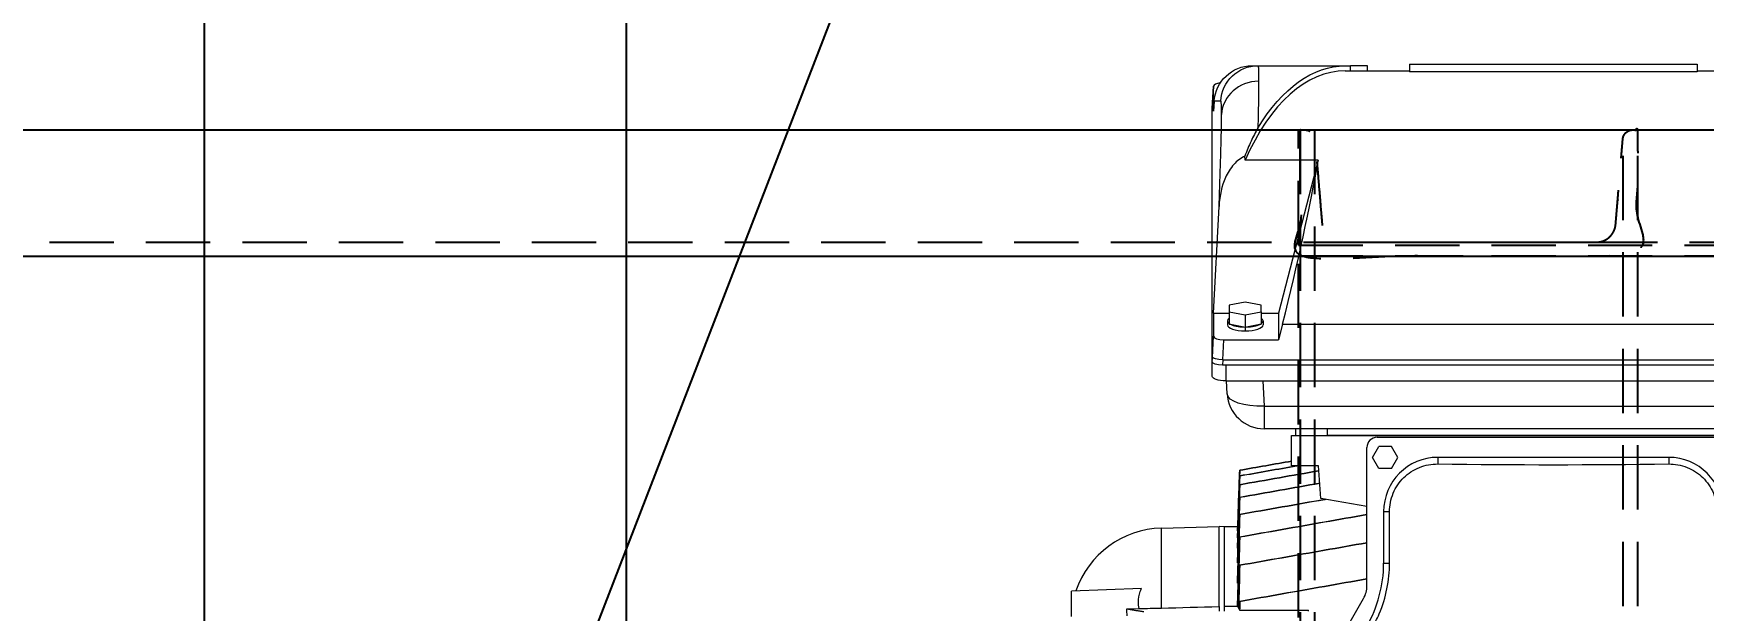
# Model space of a CAD drawing. Header units: millimetres. Extents: x -2122 to 22797, y 3569 to 89276.
# Drawn here: x 363 to 1352, y 82982 to 83323 of the extents above; entities that cross this region are included whole.
import ezdxf

# ---------------------------------------------------------------- set-up
doc = ezdxf.new("R2010")
doc.units = ezdxf.units.MM
doc.header["$LTSCALE"] = 20
doc.linetypes.add('CENTER', pattern=[2, 1.25, -0.25, 0.25, -0.25])
doc.linetypes.add('HIDDEN', pattern=[9.525, 6.35, -3.175])
for name, color, linetype in [('IA-DIM', 7, 'Continuous'), ('IA-EJES', 4, 'CENTER'), ('IA-ESTRUCTURAS', 2, 'Continuous'), ('IA-SEGM', 1, 'HIDDEN'), ('IA-TEXT', 2, 'Continuous')]:
    doc.layers.add(name, color=color, linetype=linetype)
doc.layers.add('IA-TRAZ', color=8, linetype='Continuous', lineweight=5)
doc.styles.add('ING-AMB', font='romans.shx', dxfattribs={"width": 0.75, "oblique": 15})
doc.dimstyles.new('ING-AMB 16', dxfattribs={"dimscale": 16, "dimtxt": 3, "dimasz": 2.5, "dimexe": 1, "dimexo": 1, "dimgap": 1, "dimtad": 1, "dimdec": 0, "dimzin": 0, "dimdsep": 46, "dimtxsty": 'ING-AMB', "dimcen": 0.1, "dimclrd": 7, "dimclre": 7, "dimclrt": 2, "dimadec": 0, "dimazin": 0, "dimtfac": 1, "dimtdec": 0, "dimtmove": 0, "dimatfit": 0, "dimfxl": 1.25, "dimtfill": 1, "dimtolj": 1, "dimtzin": 0, "dimarcsym": 1})
doc.dimstyles.new('ING-AMB 20', dxfattribs={"dimscale": 20, "dimtxt": 3, "dimasz": 2.5, "dimexe": 1, "dimexo": 1, "dimgap": 1, "dimtad": 1, "dimdec": 0, "dimzin": 0, "dimdsep": 46, "dimtxsty": 'ING-AMB', "dimcen": 0.1, "dimclrd": 7, "dimclre": 7, "dimclrt": 2, "dimadec": 0, "dimazin": 0, "dimtfac": 1, "dimtdec": 0, "dimtmove": 0, "dimatfit": 0, "dimfxl": 1.25, "dimtolj": 1, "dimtzin": 0, "dimarcsym": 1})

# ---------------------------------------------------------------- blocks, each defined once
blk = doc.blocks.new('A$C9f9da7af')
at = {"color": 0, "linetype": 'Continuous', "lineweight": 0}
for p, q in [((-2684.47, -3049.08), (-2684.47, -2657.46)), ((-2681.19, -2657.28), (-2681.19, -3049.26)), ((-2671.89, -3047.27), (-2671.89, -2659.27)), ((-2657.01, -3024.52), (-2657.01, -2682.02)), ((-2643.61, -2682.02), (-2643.61, -3024.52)), ((-2705.6, -3013.66), (-2705.6, -2692.88)), ((-2639.61, -3008.27), (-2639.61, -2698.27)), ((-2639.61, -2719.27), (-2639.61, -2987.27)), ((-2855.6, -2768.07), (-2855.6, -2730.02)), ((-2638.51, -2957.67), (-2638.51, -2748.87)), ((-2859.6, -2768.07), (-2855.07, -2768.07)), ((-2859.6, -2938.47), (-2859.6, -2768.07)), ((-2855.07, -2768.07), (-2855.07, -2938.47)), ((-2626.62, -2784.87), (-2622.72, -2784.87)), ((-2626.62, -2784.87), (-2626.62, -2921.67)), ((-2626.62, -2921.67), (-2622.72, -2921.67)), ((-2859.6, -2938.47), (-2855.07, -2938.47)), ((-2855.6, -2976.52), (-2855.6, -2938.47)), ((-2626.61, -2945.37), (-2633.11, -2949.12)), ((-2620.11, -2949.12), (-2626.61, -2945.37)), ((-2633.11, -2949.12), (-2633.11, -2956.62)), ((-2626.61, -2960.38), (-2633.11, -2956.62)), ((-2620.11, -2956.62), (-2626.61, -2960.38)), ((-2620.11, -2949.12), (-2620.11, -2956.62)), ((-2563.89, -2950.3), (-2594.51, -2950.3)), ((-2594.51, -2953.79), (-2594.51, -2950.3)), ((-2594.51, -2953.79), (-2563.89, -2953.79)), ((-2563.89, -2953.79), (-2563.89, -2950.3)), ((-2855.6, -2963.27), (-2858.6, -2963.27)), ((-2858.6, -2963.27), (-2858.6, -2973.38)), ((-2550.53, -2963.67), (-2632.51, -2963.67)), ((-2597.56, -2963.77), (-2602.34, -2990.92)), ((-2548.8, -2963.77), (-2597.56, -2963.77)), ((-2447.61, -3020.77), (-2543.06, -2965.66)), ((-2451.09, -3018.76), (-2543.03, -2965.68)), ((-2855.6, -2973.38), (-2858.6, -2973.38)), ((-2858.6, -2976.52), (-2858.6, -2973.38)), ((-2858.6, -3028.24), (-2858.6, -2976.52)), ((-2643.61, -2987.27), (-2639.61, -2987.27)), ((-2802.66, -2992.49), (-2802.66, -3035.83)), ((-2802.66, -2992.49), (-2712.09, -3016.02)), ((-2602.34, -2990.92), (-2621.61, -2992.27)), ((-2621.61, -2992.27), (-2621.61, -3008.27)), ((-2639.61, -3005.77), (-2643.61, -3005.77)), ((-2535.55, -2998.27), (-2536.18, -2998.27)), ((-2536.18, -3039.1), (-2536.18, -2998.27)), ((-2712.09, -3016.02), (-2696.24, -3016.02)), ((-2712.09, -3026.27), (-2712.09, -3016.02)), ((-2705.6, -3013.66), (-2696.24, -3016.02)), ((-2696.24, -3048.6), (-2696.24, -3016.02)), ((-2621.61, -3008.27), (-2639.61, -3008.27)), ((-2716.7, -3026.27), (-2718.57, -3035.77)), ((-2712.94, -3026.27), (-2716.7, -3026.27)), ((-2712.94, -3026.27), (-2705.61, -3026.27)), ((-2711.07, -3035.77), (-2712.94, -3026.27)), ((-2707.49, -3025.22), (-2705.14, -3025.22)), ((-2705.46, -3027.05), (-2705.61, -3026.27)), ((-2703.89, -3034.99), (-2705.46, -3027.05)), ((-2671.89, -3025.36), (-2657.01, -3024.52)), ((-2657.01, -3024.52), (-2643.61, -3024.52)), ((-2858.6, -3031.89), (-2858.6, -3028.24)), ((-2802.66, -3035.83), (-2805.13, -3035.94)), ((-2718.57, -3035.77), (-2716.7, -3045.27)), ((-2712.94, -3045.27), (-2711.07, -3035.77)), ((-2711.07, -3035.77), (-2703.74, -3035.77)), ((-2705.46, -3044.49), (-2703.89, -3036.55)), ((-2703.74, -3035.77), (-2703.89, -3034.99)), ((-2703.89, -3036.55), (-2703.74, -3035.77)), ((-2703.74, -3035.77), (-2701.53, -3035.77)), ((-2716.7, -3045.27), (-2712.94, -3045.27)), ((-2712.94, -3045.27), (-2705.61, -3045.27)), ((-2712.09, -3054.5), (-2712.09, -3045.27)), ((-2707.49, -3046.32), (-2705.14, -3046.32)), ((-2705.61, -3045.27), (-2705.46, -3044.49)), ((-2681.19, -3047.27), (-2671.89, -3047.27)), ((-2664.36, -3046.48), (-2671.89, -3046.91)), ((-2585.61, -3048.27), (-2585.61, -3040.21)), ((-2583.07, -3040.27), (-2583.94, -3040.27)), ((-2583.07, -3040.27), (-2583.07, -3040.18)), ((-2579.03, -3040.27), (-2580.52, -3040.27)), ((-2579.03, -3040.27), (-2579.03, -3040.13)), ((-2572.87, -3040.27), (-2575.01, -3040.27)), ((-2572.87, -3040.27), (-2572.87, -3040.08)), ((-2564.11, -3040.27), (-2567, -3040.27)), ((-2564.11, -3040.27), (-2564.11, -3040.01)), ((-2552.19, -3040.27), (-2555.98, -3040.27)), ((-2552.19, -3040.27), (-2552.19, -3039.93)), ((-2538.26, -3040.27), (-2541.24, -3040.27)), ((-2538.26, -3040.27), (-2538.26, -3048.27)), ((-2538.16, -3040.22), (-2538.16, -3039.82)), ((-2537.2, -3039.71), (-2537.2, -3039.24)), ((-2833.22, -3055.26), (-2846.58, -3054.5)), ((-2831.67, -3054.5), (-2846.54, -3054.5)), ((-2846.54, -3054.5), (-2833.18, -3055.26)), ((-2837.68, -3050.21), (-2837.68, -3054.13)), ((-2837.68, -3054.13), (-2831.67, -3054.5)), ((-2832.56, -3055.26), (-2833.18, -3055.26)), ((-2683.86, -3055.26), (-2832.56, -3055.26)), ((-2684.02, -3055.27), (-2832.4, -3055.27)), ((-2712.09, -3054.5), (-2775.32, -3051.28)), ((-2712.09, -3054.5), (-2698.38, -3054.5)), ((-2685.71, -3055.12), (-2698.38, -3054.5)), ((-2696.24, -3048.6), (-2684.47, -3049.18)), ((-2683.24, -3055.26), (-2685.71, -3055.12)), ((-2684.47, -3049.08), (-2681.19, -3049.26)), ((-2674.63, -3055.27), (-2684.02, -3055.27)), ((-2683.24, -3055.26), (-2683.86, -3055.26)), ((-2585.61, -3048.27), (-2538.26, -3048.27)), ((-2585.45, -3048.27), (-2585.61, -3051.27)), ((-2538.26, -3051.27), (-2585.61, -3051.27)), ((-2584.71, -3085.46), (-2585.61, -3051.27)), ((-2538.26, -3048.27), (-2535.55, -3048.27)), ((-2538.26, -3051.27), (-2535.55, -3051.27)), ((-2537.38, -3085.46), (-2584.71, -3085.46)), ((-2548.92, -3097.29), (-2547.44, -3138.72)), ((-2536.96, -3105.88), (-2537.15, -3098.67)), ((-2532.44, -3138.72), (-2547.44, -3138.72))]:
    blk.add_line(p, q, dxfattribs=at)
for centre, radius, start, end in [((-2594.51, -2784.87), 32.12, 90, 180), ((-2594.51, -2921.67), 32.12, 180, 270), ((-2632.51, -2957.67), 6, 180, 270), ((-2563.89, -3028.53), 74.74, 60, 90), ((-2550.53, -2978.67), 15, 60, 90), ((-2665.61, -3024.52), 22, 273.25409, 0), ((-2529.73, -3084.02), 55, 181.5, 251.11085)]:
    blk.add_arc(centre, radius, start, end, dxfattribs=at)
for centre, major_axis, ratio, start_param, end_param in [((-2798.63, -2853.27), (0, 1000), 0.176327, -1.63925, -1.502343), ((-2705.6, -2976.52), (150, 0), 0.518632, -3.141593, -2.274586), ((-2705.6, -3027.41), (149.96, -38.06), 0.086139, 1.592654, 2.296444), ((-2707.49, -3035.77), (0, 10.55), 0.34202, -0.449938, 0.449938), ((-2707.49, -3035.77), (0, 10.55), 0.34202, -1.497136, -0.597259), ((-2705.14, -3035.77), (0, 10.55), 0.34202, -1.570796, 0), ((-2828.7, -3027.83), (0, -22), 0.939693, -1.570796, -0.05236), ((-2707.49, -3035.77), (0, 10.55), 0.34202, -2.544333, -1.644457), ((-2705.14, -3035.77), (0, -10.55), 0.34202, 0, 1.570796), ((-2707.49, -3035.77), (0, -10.55), 0.34202, -0.449938, 0.449938), ((-2846.54, -3048.49), (-0.01, -6.01), 0.342019, -1.222588, 0.000363), ((-2698.42, -3048.49), (-0.05, 6.01), 0.363395, -3.144317, -1.591421), ((-2703.88, -3048.11), (19.41, -1.07), 0.308592, 0.000919, 0.016993)]:
    blk.add_ellipse(centre, major_axis=major_axis, ratio=ratio, start_param=start_param, end_param=end_param, dxfattribs=at)
at = {"color": 0, "linetype": 'Continuous', "lineweight": 0, "extrusion": (0, 0, -1)}
for centre, major_axis, ratio, start_param, end_param in [((-2705.6, -2976.52), (153, 0), 0.518632, -3.852044, -3.141593), ((-2665.61, -3024.52), (1.25, -21.96), 0.390197, -1.548615, 0), ((-2836.6, -3028.24), (-22, 0), 0.999839, -1.521597, 0), ((-2836.6, -3032.16), (15.51, -15.8), 0.987528, 0.831336, 2.352933), ((-2674.63, -3047.27), (0, -8), 0.34202, -1.570796, 0), ((62.39, 6444.9), (-2681.41, -9484), 0.00002, -0.003967, -0.00345), ((-2833.17, -3049.25), (-0.01, -6.01), 0.342019, -0.000363, 0.019079), ((-2832.4, -3047.27), (0, -8), 0.34202, 0, 0.059517), ((-2685.42, -3049.13), (-0.31, -5.99), 0.158157, -1.571256, -0.01836), ((-2684.02, -3047.27), (0, -8), 0.34202, -0.059517, 0), ((-2683.25, -3049.25), (0, 6.01), 0.341759, 1.572864, 3.141834), ((-2562.31, -2152.59), (28.82, -953.21), 0.499829, -0.001541, 0.007281)]:
    blk.add_ellipse(centre, major_axis=major_axis, ratio=ratio, start_param=start_param, end_param=end_param, dxfattribs=at)
at = {"color": 0, "linetype": 'Continuous', "lineweight": 0}
for points, knots in [([(-2622.72, -2784.87), (-2622.74, -2783.09), (-2622.59, -2781.24), (-2621.92, -2777.57), (-2621.39, -2775.74), (-2619.98, -2772.22), (-2619.1, -2770.54), (-2617.05, -2767.41), (-2615.88, -2765.97), (-2613.38, -2763.42), (-2611.96, -2762.22), (-2608.86, -2760.1), (-2607.18, -2759.18), (-2603.67, -2757.71), (-2601.84, -2757.15), (-2598.16, -2756.41), (-2596.3, -2756.24), (-2594.51, -2756.24)], [12.749724, 12.749724, 12.749724, 12.749724, 13.285954, 13.285954, 13.822184, 13.822184, 14.358415, 14.358415, 14.894645, 14.894645, 15.433007, 15.433007, 15.97137, 15.97137, 16.509732, 16.509732, 17.048094, 17.048094, 17.048094, 17.048094]), ([(-2594.51, -2950.3), (-2596.3, -2950.3), (-2598.16, -2950.13), (-2601.84, -2949.39), (-2603.67, -2948.84), (-2607.18, -2947.36), (-2608.86, -2946.44), (-2611.96, -2944.32), (-2613.38, -2943.12), (-2615.88, -2940.57), (-2617.05, -2939.13), (-2619.1, -2936.01), (-2619.98, -2934.32), (-2621.39, -2930.81), (-2621.92, -2928.98), (-2622.59, -2925.3), (-2622.74, -2923.45), (-2622.72, -2921.67)], [8.524047, 8.524047, 8.524047, 8.524047, 9.06241, 9.06241, 9.600772, 9.600772, 10.139134, 10.139134, 10.677497, 10.677497, 11.213727, 11.213727, 11.749957, 11.749957, 12.286187, 12.286187, 12.822418, 12.822418, 12.822418, 12.822418]), ([(-2524.87, -2960.95), (-2527.8, -2959.22), (-2530.86, -2957.68), (-2538.81, -2954.32), (-2543.82, -2952.79), (-2553.9, -2950.78), (-2558.97, -2950.3), (-2563.89, -2950.3)], [-3.915899, -3.915899, -3.915899, -3.915899, -2.94646, -2.94646, -1.47323, -1.47323, 0, 0, 0, 0]), ([(-2579.48, -3039.08), (-2582.44, -3022.32), (-2585.4, -3005.56), (-2589.83, -2980.45), (-2591.3, -2972.11), (-2592.77, -2963.77)], [0, 0, 0, 0, 5.106701, 5.106701, 7.647767, 7.647767, 7.647767, 7.647767]), ([(-2592.76, -2963.77), (-2591.29, -2972.09), (-2589.82, -2980.4), (-2585.38, -3005.48), (-2582.42, -3022.24), (-2579.46, -3039)], [2.572116, 2.572116, 2.572116, 2.572116, 5.105834, 5.105834, 10.211749, 10.211749, 10.211749, 10.211749]), ([(-2562.76, -3039.09), (-2565.72, -3022.33), (-2568.68, -3005.57), (-2573.12, -2980.47), (-2574.59, -2972.12), (-2576.07, -2963.77)], [0, 0, 0, 0, 5.105793, 5.105793, 7.648723, 7.648723, 7.648723, 7.648723]), ([(-2576.05, -2963.77), (-2574.58, -2972.09), (-2573.1, -2980.41), (-2568.67, -3005.48), (-2565.7, -3022.24), (-2562.74, -3038.99)], [2.570456, 2.570456, 2.570456, 2.570456, 5.104776, 5.104776, 10.209631, 10.209631, 10.209631, 10.209631]), ([(-2541.35, -3039.12), (-2544.31, -3022.36), (-2547.27, -3005.61), (-2551.71, -2980.49), (-2553.19, -2972.13), (-2554.67, -2963.77)], [0, 0, 0, 0, 5.104511, 5.104511, 7.651833, 7.651833, 7.651833, 7.651833]), ([(-2554.64, -2963.77), (-2553.16, -2972.09), (-2551.69, -2980.4), (-2547.25, -3005.46), (-2544.28, -3022.21), (-2541.32, -3038.97)], [2.570263, 2.570263, 2.570263, 2.570263, 5.103374, 5.103374, 10.206878, 10.206878, 10.206878, 10.206878]), ([(-2592.84, -3039.08), (-2595.8, -3022.31), (-2598.75, -3005.54), (-2601.75, -2988.54), (-2601.8, -2988.3), (-2601.84, -2988.06)], [0, 0, 0, 0, 5.107391, 5.107391, 5.180573, 5.180573, 5.180573, 5.180573]), ([(-2601.83, -2988), (-2601.79, -2988.24), (-2601.75, -2988.48), (-2598.74, -3005.48), (-2595.78, -3022.24), (-2592.82, -3039.01)], [5.034247, 5.034247, 5.034247, 5.034247, 5.106669, 5.106669, 10.213422, 10.213422, 10.213422, 10.213422]), ([(-2858.6, -3028.24), (-2858.6, -3028.11), (-2857.82, -3028), (-2856.27, -3027.93), (-2854.73, -3027.86), (-2852.41, -3027.83), (-2849.37, -3027.83)], [5.9341195, 5.9341195, 5.9341195, 5.9341195, 6.1086524, 6.1086524, 6.1086524, 6.2831853, 6.2831853, 6.2831853, 6.2831853]), ([(-2849.37, -3027.83), (-2846.44, -3027.83), (-2842.82, -3027.86), (-2838.55, -3027.93), (-2834.29, -3027.99), (-2829.39, -3028.09), (-2823.97, -3028.22), (-2823.18, -3028.23), (-2822.39, -3028.25), (-2821.58, -3028.27)], [0, 0, 0, 0, 0.1685805, 0.1685805, 0.1685805, 0.3369884, 0.3369884, 0.3369884, 0.3613844, 0.3613844, 0.3613844, 0.3613844]), ([(-2821.58, -3028.27), (-2819.21, -3029.7), (-2816.61, -3031.06), (-2811.11, -3033.62), (-2808.18, -3034.82), (-2805.13, -3035.94)], [-2.346061, -2.346061, -2.346061, -2.346061, -1.173025, -1.173025, -0.000002, -0.000002, -0.000002, -0.000002]), ([(-2805.13, -3035.94), (-2803.93, -3038.45), (-2802.18, -3040.65), (-2797.81, -3044.57), (-2795.14, -3046.21), (-2787.49, -3049.66), (-2781.74, -3050.96), (-2775.32, -3051.28)], [0.000008, 0.000008, 0.000008, 0.000008, 0.834313, 0.834313, 1.758896, 1.758896, 3.342916, 3.342916, 3.342916, 3.342916]), ([(-2541.32, -3038.97), (-2541.32, -3038.99), (-2541.33, -3039.02), (-2541.34, -3039.07), (-2541.35, -3039.09), (-2541.35, -3039.12)], [-0.7037968, -0.7037968, -0.7037968, -0.7037968, -0.3511148, -0.3511148, 0, 0, 0, 0]), ([(-2829.78, -3049.8), (-2832.38, -3049.8), (-2834.36, -3049.83), (-2835.69, -3049.9), (-2837.01, -3049.97), (-2837.68, -3050.08), (-2837.68, -3050.21)], [0, 0, 0, 0, 0.1745329, 0.1745329, 0.1745329, 0.3490659, 0.3490659, 0.3490659, 0.3490659]), ([(-2775.32, -3051.28), (-2781.37, -3051.05), (-2787.2, -3050.84), (-2792.67, -3050.66), (-2798.2, -3050.47), (-2803.36, -3050.31), (-2808.03, -3050.19), (-2812.7, -3050.06), (-2816.89, -3049.96), (-2820.52, -3049.9), (-2824.19, -3049.83), (-2827.29, -3049.8), (-2829.78, -3049.8)], [5.6130157, 5.6130157, 5.6130157, 5.6130157, 5.7787156, 5.7787156, 5.7787156, 5.9461085, 5.9461085, 5.9461085, 6.1134737, 6.1134737, 6.1134737, 6.2831853, 6.2831853, 6.2831853, 6.2831853]), ([(-2537.15, -3098.67), (-2537.15, -3098.52), (-2537.15, -3098.36), (-2537.17, -3096.34), (-2537.2, -3094.21), (-2537.27, -3089.81), (-2537.32, -3087.55), (-2537.38, -3085.46)], [-51.872416, -51.872416, -51.872416, -51.872416, -51.81997, -51.81997, -51.194696, -51.194696, -50.569421, -50.569421, -50.569421, -50.569421]), ([(-2537.15, -3098.67), (-2538.41, -3098.91), (-2539.66, -3099.02), (-2540.84, -3099.02), (-2542.84, -3099.02), (-2545.03, -3098.72), (-2547.77, -3097.78), (-2548.35, -3097.55), (-2548.92, -3097.29)], [13.644607, 13.644607, 13.644607, 13.644607, 14.35477, 14.35477, 14.35477, 15.553109, 15.553109, 15.877128, 15.877128, 15.877128, 15.877128])]:
    blk.add_open_spline(points, degree=3, knots=knots, dxfattribs=at)
for points in [[(-2610.44, -3039.06), (-2613.2, -3023.4), (-2615.96, -3007.73), (-2618.72, -2992.07)], [(-2618.71, -2992.07), (-2615.95, -3007.72), (-2613.19, -3023.37), (-2610.42, -3039.02)], [(-2602.97, -3039.07), (-2605.76, -3023.23), (-2608.56, -3007.39), (-2611.35, -2991.55)], [(-2611.34, -2991.55), (-2608.54, -3007.37), (-2605.75, -3023.19), (-2602.96, -3039.01)], [(-2621.61, -3005.23), (-2619.62, -3016.49), (-2617.63, -3027.76), (-2615.64, -3039.02)], [(-2615.65, -3039.06), (-2617.64, -3027.8), (-2619.62, -3016.54), (-2621.61, -3005.29)], [(-2619, -3039.05), (-2620.81, -3028.79), (-2622.62, -3018.53), (-2624.43, -3008.27)], [(-2624.42, -3008.27), (-2622.61, -3018.52), (-2620.8, -3028.78), (-2618.99, -3039.03)], [(-2583.94, -3040.27), (-2595.63, -3039.86), (-2607.31, -3039.46), (-2619, -3039.05)], [(-2619, -3039.05), (-2607.87, -3039.44), (-2596.74, -3039.83), (-2585.61, -3040.21)], [(-2618.99, -3039.03), (-2607.02, -3039.44), (-2595.04, -3039.86), (-2583.07, -3040.27)], [(-2615.64, -3039.02), (-2615.65, -3039.04), (-2615.65, -3039.05), (-2615.65, -3039.06)], [(-2580.52, -3040.27), (-2592.23, -3039.87), (-2603.94, -3039.46), (-2615.65, -3039.06)], [(-2610.42, -3039.02), (-2610.43, -3039.03), (-2610.43, -3039.05), (-2610.44, -3039.06)], [(-2575.01, -3040.27), (-2586.82, -3039.87), (-2598.63, -3039.47), (-2610.44, -3039.06)], [(-2602.96, -3039.01), (-2602.96, -3039.03), (-2602.97, -3039.05), (-2602.97, -3039.07)], [(-2592.82, -3039.01), (-2592.83, -3039.03), (-2592.83, -3039.05), (-2592.84, -3039.08)], [(-2579.46, -3039), (-2579.46, -3039.03), (-2579.47, -3039.06), (-2579.48, -3039.08)], [(-2562.74, -3038.99), (-2562.75, -3039.03), (-2562.76, -3039.06), (-2562.76, -3039.09)], [(-2537.44, -3039.84), (-2545.88, -3039.59), (-2554.32, -3039.34), (-2562.76, -3039.09)], [(-2562.74, -3038.99), (-2554.23, -3039.23), (-2545.71, -3039.47), (-2537.2, -3039.71)], [(-2536.44, -3039.26), (-2538.07, -3039.21), (-2539.71, -3039.17), (-2541.35, -3039.12)], [(-2541.32, -3038.97), (-2539.6, -3039.01), (-2537.89, -3039.05), (-2536.18, -3039.1)], [(-2538.26, -3040.27), (-2538.23, -3040.25), (-2538.19, -3040.24), (-2538.16, -3040.22)], [(-2537.44, -3039.84), (-2537.36, -3039.8), (-2537.28, -3039.75), (-2537.2, -3039.71)], [(-2536.44, -3039.26), (-2536.35, -3039.2), (-2536.26, -3039.15), (-2536.18, -3039.1)], [(-2537.38, -3085.46), (-2537.67, -3074.07), (-2537.97, -3062.67), (-2538.26, -3051.27)]]:
    blk.add_open_spline(points, degree=3, dxfattribs=at)
for points, weights in [([(-2615.64, -3039.02), (-2596.36, -3039.68), (-2579.03, -3040.27)], [1.04432370582, 1.09275413173, 1.1399680584]), ([(-2610.42, -3039.02), (-2590.64, -3039.68), (-2572.87, -3040.27)], [1.04165968204, 1.08755835537, 1.13186363051]), ([(-2567, -3040.27), (-2584.05, -3039.7), (-2602.97, -3039.07)], [1.13271759528, 1.08966734277, 1.04517721408]), ([(-2602.96, -3039.01), (-2582.48, -3039.68), (-2564.11, -3040.27)], [1.03898421094, 1.08258497217, 1.12417338923]), ([(-2555.98, -3040.27), (-2573.46, -3039.71), (-2592.84, -3039.08)], [1.12419440465, 1.08437780775, 1.04274625989]), ([(-2592.82, -3039.01), (-2571.4, -3039.68), (-2552.19, -3040.27)], [1.03628107644, 1.07781489642, 1.11683998492]), ([(-2541.24, -3040.27), (-2559.38, -3039.72), (-2579.48, -3039.08)], [1.11601558112, 1.07922545508, 1.04018367632]), ([(-2579.46, -3039), (-2557.73, -3039.65), (-2538.16, -3040.22)], [1.03347439642, 1.07136824386, 1.10639982451]), ([(-2536.96, -3105.88), (-2536.15, -3101.65), (-2535.29, -3095.88)], [1.00633881578, 1.01932280918, 1.02497432416])]:
    blk.add_rational_spline(points, weights, degree=2, dxfattribs=at)
blk = doc.blocks.new('*D51')
at = {"layer": 'Defpoints', "color": 0, "transparency": 16777216}
for p in [(714.14, 83685.46), (464.14, 82767.28), (714.14, 82767.28)]:
    blk.add_point(p, dxfattribs=at)
at = {"layer": 'IA-DIM', "color": 7, "lineweight": -2, "transparency": 16777216}
for p, q in [((464.14, 82787.28), (464.14, 83705.46)), ((714.14, 82787.28), (714.14, 83705.46)), ((514.14, 83685.46), (664.14, 83685.46))]:
    blk.add_line(p, q, dxfattribs=at)
at = {"layer": 'IA-DIM', "color": 7, "transparency": 16777216}
for points in [[(514.14, 83693.79), (514.14, 83677.13), (464.14, 83685.46)], [(664.14, 83693.79), (664.14, 83677.13), (714.14, 83685.46)]]:
    blk.add_solid(points, dxfattribs=at)
at = {"layer": 'IA-DIM', "color": 2, "transparency": 16777216, "insert": (589.14, 83735.46), "char_height": 60, "attachment_point": 5, "style": 'ING-AMB'}
blk.add_mtext('\\A1;250', dxfattribs=at)
blk = doc.blocks.new('*D52')
at = {"layer": 'Defpoints', "color": 0, "transparency": 16777216}
for p in [(464.14, 83685.46), (-607.86, 83255.76), (464.14, 82767.28)]:
    blk.add_point(p, dxfattribs=at)
at = {"layer": 'IA-DIM', "color": 7, "lineweight": -2, "transparency": 16777216}
for p, q in [((-607.86, 83275.76), (-607.86, 83705.46)), ((464.14, 82787.28), (464.14, 83705.46)), ((-557.86, 83685.46), (414.14, 83685.46))]:
    blk.add_line(p, q, dxfattribs=at)
at = {"layer": 'IA-DIM', "color": 7, "transparency": 16777216}
for points in [[(-557.86, 83693.79), (-557.86, 83677.13), (-607.86, 83685.46)], [(414.14, 83693.79), (414.14, 83677.13), (464.14, 83685.46)]]:
    blk.add_solid(points, dxfattribs=at)
at = {"layer": 'IA-DIM', "color": 2, "transparency": 16777216, "insert": (-71.86, 83735.46), "char_height": 60, "attachment_point": 5, "style": 'ING-AMB'}
blk.add_mtext('\\A1;1072', dxfattribs=at)
blk = doc.blocks.new('*D117')
at = {"layer": 'Defpoints', "color": 0, "transparency": 16777216}
for p in [(-827.86, 83882.69), (-827.86, 83266.24), (2067.14, 83266.24)]:
    blk.add_point(p, dxfattribs=at)
at = {"layer": 'IA-DIM', "color": 7, "lineweight": -2, "transparency": 16777216}
for p, q in [((-827.86, 83286.24), (-827.86, 83902.69)), ((2067.14, 83286.24), (2067.14, 83902.69)), ((2017.14, 83882.69), (-777.86, 83882.69))]:
    blk.add_line(p, q, dxfattribs=at)
at = {"layer": 'IA-DIM', "color": 7, "transparency": 16777216}
for points in [[(-777.86, 83891.03), (-777.86, 83874.36), (-827.86, 83882.69)], [(2017.14, 83891.03), (2017.14, 83874.36), (2067.14, 83882.69)]]:
    blk.add_solid(points, dxfattribs=at)
at = {"layer": 'IA-DIM', "color": 2, "transparency": 16777216, "insert": (619.64, 83932.69), "char_height": 60, "attachment_point": 5, "style": 'ING-AMB'}
blk.add_mtext('\\A1;2895', dxfattribs=at)
blk = doc.blocks.new('*D118')
at = {"layer": 'Defpoints', "color": 0, "transparency": 16777216}
for p in [(2200.2, 84040.9), (-947.86, 82854.38), (2200.2, 82816.02)]:
    blk.add_point(p, dxfattribs=at)
at = {"layer": 'IA-DIM', "color": 7, "lineweight": -2, "transparency": 16777216}
for p, q in [((-947.86, 82874.38), (-947.86, 84060.9)), ((2200.2, 82836.02), (2200.2, 84060.9)), ((-897.86, 84040.9), (2150.2, 84040.9))]:
    blk.add_line(p, q, dxfattribs=at)
at = {"layer": 'IA-DIM', "color": 7, "transparency": 16777216}
for points in [[(-897.86, 84049.23), (-897.86, 84032.56), (-947.86, 84040.9)], [(2150.2, 84049.23), (2150.2, 84032.56), (2200.2, 84040.9)]]:
    blk.add_solid(points, dxfattribs=at)
at = {"layer": 'IA-DIM', "color": 2, "transparency": 16777216, "insert": (626.17, 84090.9), "char_height": 60, "attachment_point": 5, "style": 'ING-AMB'}
blk.add_mtext('\\A1;3148', dxfattribs=at)

msp = doc.modelspace()

# ---------------------------------------------------------------- linework, layer by layer
at = {"layer": 'IA-EJES', "ltscale": 0.25}
for p, q in [((464.14, 81889.38), (464.14, 83701.93)), ((714.14, 81889.38), (714.14, 83701.93))]:
    msp.add_line(p, q, dxfattribs=at)
at = {"layer": 'IA-ESTRUCTURAS'}
msp.add_lwpolyline([(-827.86, 83191.24), (-827.86, 83266.24), (2067.14, 83266.24), (2067.14, 83191.24), (-827.86, 83191.24), (-752.86, 83191.24)], dxfattribs=at)
at = {"layer": 'IA-SEGM', "ltscale": 0.3}
for p, q in [((1112.27, 83197.98), (1112.27, 83266.24)), ((1112.27, 83266.24), (1872.27, 83266.24)), ((-827.86, 83199.74), (2067.14, 83199.74)), ((1112.27, 82234.51), (1112.27, 83197.98)), ((1112.27, 83197.98), (1872.27, 83197.98)), ((1112.27, 83191.63), (1872.27, 83191.63))]:
    msp.add_line(p, q, dxfattribs=at)
at = {"layer": 'IA-SEGM', "ltscale": 0.3, "extrusion": (2.44929e-16, 1, -1.83697e-16)}
for p, q in [((1113.14, 83266.24), (1113.14, 82241.24)), ((1121.64, 83266.24), (1121.64, 82241.24)), ((1304.64, 82241.24), (1304.64, 83266.24)), ((1313.14, 82241.24), (1313.14, 83266.24))]:
    msp.add_line(p, q, dxfattribs=at)
at = {"layer": 'IA-SEGM', "ltscale": 0.3}
msp.add_rational_spline([(1288.64, 83199.74), (1213.14, 83199.74), (1137.64, 83199.74), (1127.06, 83199.74), (1126.18, 83210.29), (1124.08, 83235.51), (1121.97, 83260.74), (1121.52, 83266.24), (1116, 83266.24), (1114.57, 83266.24), (1113.14, 83266.24), (1113.14, 83228.74), (1113.14, 83191.24), (1213.14, 83191.24), (1313.14, 83191.24), (1313.14, 83228.74), (1313.14, 83266.24), (1311.72, 83266.24), (1310.29, 83266.24), (1304.77, 83266.24), (1304.31, 83260.74), (1302.21, 83235.51), (1300.1, 83210.29), (1299.22, 83199.74), (1288.64, 83199.74)], [1, 1, 1, 0.73591517227, 1, 1, 1, 0.73618993247, 1, 1, 1, 1, 1, 1, 1, 1, 1, 1, 1, 0.736189932283, 1, 1, 1, 0.73591517227, 1], degree=2, knots=[0, 0, 0, 1, 1, 2.487558, 2.487558, 3.487558, 3.487558, 4.974304, 4.974304, 5.974304, 5.974304, 6.974304, 6.974304, 7.974304, 7.974304, 8.974304, 8.974304, 9.974304, 9.974304, 11.46105, 11.46105, 12.46105, 12.46105, 13.948608, 13.948608, 13.948608], dxfattribs=at)

# ---------------------------------------------------------------- block references
at = {"layer": 'IA-TRAZ', "rotation": 270}
msp.add_blockref('A$C9f9da7af', (4116.42, 80445.64), dxfattribs=at)

# ---------------------------------------------------------------- dimensions: what is measured, and where the dimension line sits
at = {"layer": 'IA-DIM'}
for base, p1, p2, picture, middle in [((2200.2, 84040.9), (-947.86, 82854.38), (2200.2, 82816.02), '*D118', (626.17, 84090.9)), ((-827.86, 83882.69), (2067.14, 83266.24), (-827.86, 83266.24), '*D117', (619.64, 83932.69)), ((464.14, 83685.46), (-607.86, 83255.76), (464.14, 82767.28), '*D52', (-71.86, 83735.46)), ((714.14, 83685.46), (464.14, 82767.28), (714.14, 82767.28), '*D51', (589.14, 83735.46))]:
    dim = msp.add_linear_dim(base=base, p1=p1, p2=p2, dimstyle='ING-AMB 20', override={"dimpost": '\\X'}, dxfattribs=at)
    dim.commit()
    dim.dimension.update_dxf_attribs({"geometry": picture, "text_midpoint": middle})

# ---------------------------------------------------------------- leaders
at = {"layer": 'IA-TEXT'}
msp.add_leader([(663.91, 82888.1, 30576.32), (919.17, 83548.73, 30576.32), (955.35, 83548.73, 30576.32)], dimstyle='ING-AMB 16', override={"dimgap": 1, "dimtad": 0}, dxfattribs=at)

doc.saveas('drawing.dxf')
